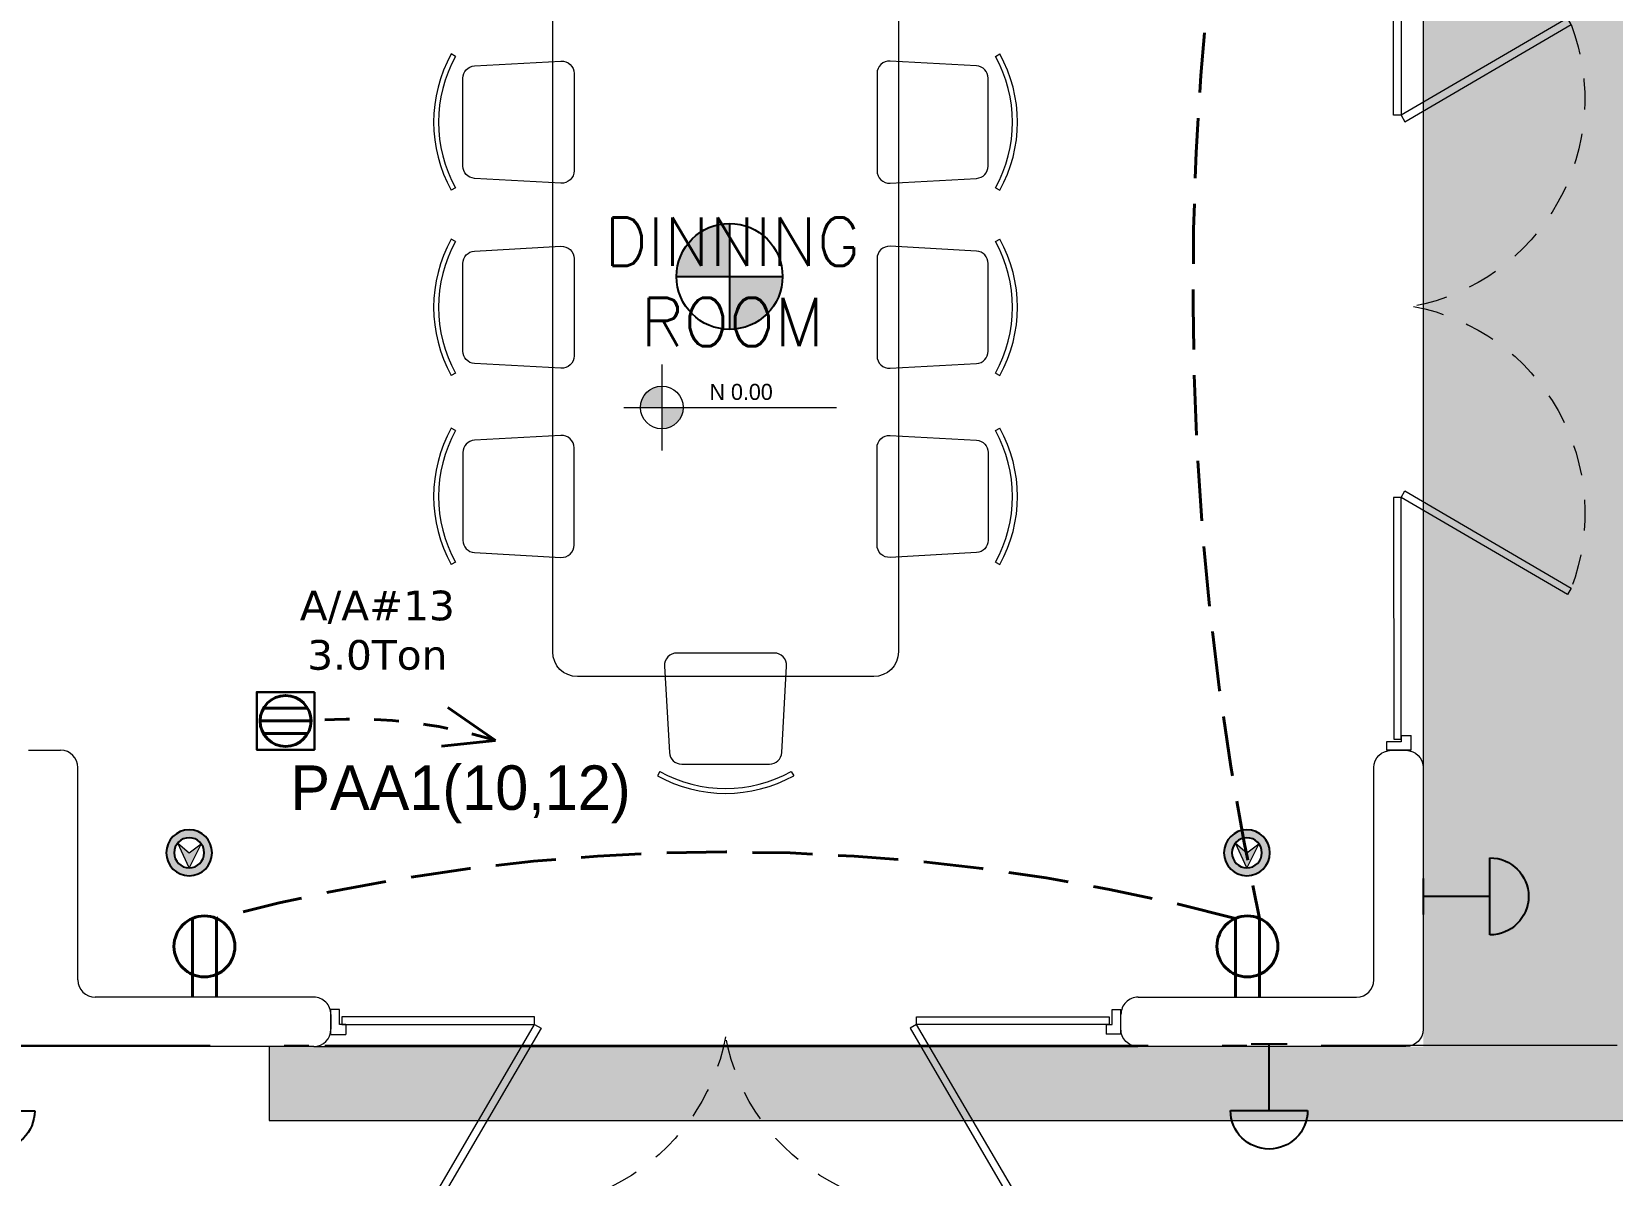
# Model space of a CAD drawing. Header units: metres. Extents: x 14 to 2416, y -346 to 476.
# Drawn here: x 51.36 to 57.77, y -157 to -152.37 of the extents above; entities that cross this region are included whole.
import ezdxf

# ---------------------------------------------------------------- set-up
doc = ezdxf.new("R2010")
doc.units = ezdxf.units.M
for name, pattern in [('0', [0]), ('ACAD_ISO10W100', [18, 12, -3, 0, -3]), ('CONTINUA', [0]), ('Dash Style-2', [0.6944250000000001, 0.48607, -0.2083550000000001]), ('HIDDEN2', [0.1875, 0.125, -0.0625])]:
    doc.linetypes.add(name, pattern=pattern)
doc.layers.get('0').update_dxf_attribs({"linetype": '0', "lineweight": 20})
for name, color, linetype, lineweight in [('A-ANNO-TEXT', 20, 'Continuous', 13), ('A-DOOR', 35, 'Continuous', 5), ('A-WALL', 250, 'Continuous', 20), ('baños', 251, 'Continuous', 0), ('E Base Registro', 8, 'Continuous', 30), ('E Salida AAcond', 144, 'Continuous', 40), ('E Salida TCorrientes', 24, 'CONTINUA', 40), ('E Tuberia AAcond', 144, 'Dash Style-2', 40), ('E Tuberia Emp Piso', 24, 'Dash Style-2', 40), ('MAVA', 1, 'Continuous', 15), ('MOBILIARIOS', 252, 'Continuous', 0), ('piso', 253, 'Continuous', 0), ('textos', 7, 'Continuous', 0)]:
    doc.layers.add(name, color=color, linetype=linetype, lineweight=lineweight)
doc.layers.add('hatch piso', color=253, linetype='Continuous', lineweight=0, transparency=0.7)
doc.layers.add('MAVA Luminarias', color=1, linetype='Continuous')
doc.layers.add('SOLAR', color=7, linetype='ACAD_ISO10W100', lineweight=9, true_color=0xff1414)
doc.styles.add('CENTURY GOTHIC', font='GOTHIC.TTF')
doc.styles.add('ESC100-2mm', font='arial.ttf', dxfattribs={"height": 0.15})
doc.styles.get("Standard").update_dxf_attribs({"font": 'arial.ttf', "height": 0.1875})

# ---------------------------------------------------------------- blocks, each defined once
blk = doc.blocks.new('A$C9daa110d')
at = {"layer": 'A-DOOR'}
for p, q in [((1.633476927054289e-05, 0.1005227127141595), (0.06001633402468087, 0.100512911852725)), ((1.633476927054289e-05, 0.1005227127141595), (3.26695385979292e-05, 0.0005227126059708098)), ((0.06000980011680213, 0.06051291099994671), (0.0600163340244535, 0.1005129105035465)), ((3.14000973762586, 0.06000980011684476), (3.140016271533511, 0.1000097996204445)), ((3.200016270789149, 0.1000000001081887), (3.140016271533739, 0.1000098009696231)), ((3.200016270789149, 0.1000000001081887), (3.199999936019822, 0)), ((0.03499999968198608, 0.0005169954367829632), (0, 0.0005227126059708098)), ((0.03500980054343472, 0.06051699469219329), (0.03499999968198608, 0.0005169954367829632)), ((0.06000980011680213, 0.06051291099994671), (0.03500980054343472, 0.06051699469219329)), ((3.14000973762586, 0.06000980011684476), (3.165009737199227, 0.06000571642459818)), ((3.165009737199227, 0.06000571642459818), (3.164999936337779, 5.717169187846594e-06)), ((3.164999936337779, 5.717169187846594e-06), (3.199999936019822, 0))]:
    blk.add_line(p, q, dxfattribs=at)
for points in [[(0.4314092330020003, 0.7340958945085703), (0.8247074544361226, 0.06038799940252204), (0.8508633782872153, 0.07565734447823758), (0.457565156853093, 0.7493652395843071)], [(2.765838793269268, 0.7337145708262867), (2.372320495568999, 0.060135200383165), (2.346169561538147, 0.07541308966342086), (2.739687859238416, 0.748992460106571)], [(0.04460117791131779, 0.06051542796283371), (0.8247074544361226, 0.06038799940252204), (0.8247025071707412, 0.03010128239537835), (0.04459623064587959, 0.03022871095569002)], [(3.152426772093804, 0.06000777182291728), (2.372320495568999, 0.060135200383165), (2.372315548303675, 0.02984848337602131), (3.15242182482848, 0.02972105481577358)]]:
    blk.add_lwpolyline(points, close=True, dxfattribs=at)
at = {"layer": 'A-DOOR', "linetype": 'HIDDEN2'}
for centre, start, end in [((0.7599614829443908, -0.04884637082306398), 10.76134296711832, 110.7488073156987), ((2.43703077724183, -0.04912031622266966), 69.23247441770859, 169.2199387662857)]:
    blk.add_arc(centre, 0.8535720901146175, start, end, dxfattribs=at)
blk = doc.blocks.new('A$C2f9b60d5')
at = {"layer": 'A-DOOR'}
for p, q in [((1.633476927054289e-05, 0.1005227153823967), (1.4210854715202e-14, 0.000522715274215102)), ((1.633476927054289e-05, 0.1005227153823967), (0.06001633402468087, 0.1005129145209622)), ((0.06000980011680213, 0.0605129136681839), (0.0600163340244535, 0.1005129131717837)), ((3.540009737625837, 0.06000980278508194), (3.540016271533489, 0.1000098022886817)), ((3.600016270789126, 0.1000000027764258), (3.540016271533716, 0.1000098036378603)), ((3.600016270789126, 0.1000000027764258), (3.600016270789126, 0)), ((0.03499999968198608, 0.00051699810502015), (0, 0.0005227152742079966)), ((0.03500980054343472, 0.06051699736043048), (0.03499999968198608, 0.00051699810502015)), ((0.06000980011680213, 0.0605129136681839), (0.03500980054343472, 0.06051699736043048)), ((3.540009737625837, 0.06000980278508194), (3.565009737199205, 0.06000571909283536)), ((3.565009737199205, 0.06000571909283536), (3.564999936337756, 5.719837425033347e-06)), ((3.564999936337756, 5.719837425033347e-06), (3.599999936019799, 2.668237186753686e-09))]:
    blk.add_line(p, q, dxfattribs=at)
for points in [[(0.6314092330019889, 0.7340958971768075), (1.024707454436111, 0.06038800207075923), (1.050863378287204, 0.07565734714647476), (0.6575651568530816, 0.7493652422525443)], [(2.965838793269256, 0.7337145734945238), (2.572320495568988, 0.06013520305140219), (2.546169561538136, 0.07541309233165805), (2.939687859238404, 0.7489924627748081)], [(0.04460117791131779, 0.0605154306310709), (1.024707454436111, 0.06038800207075923), (1.02470250717073, 0.03010128506361553), (0.04459623064587959, 0.03022871362392721)], [(3.552426772093781, 0.06000777449115446), (2.572320495568988, 0.06013520305140219), (2.572315548303663, 0.02984848604425849), (3.552421824828457, 0.02972105748401077)]]:
    blk.add_lwpolyline(points, close=True, dxfattribs=at)
at = {"layer": 'A-DOOR', "linetype": 'HIDDEN2'}
for centre, start, end in [((0.9599614829443794, -0.04884636815482679), 10.76134296711832, 110.7488073156987), ((2.637030777241819, -0.04912031355443247), 69.23247441770859, 169.2199387662857)]:
    blk.add_arc(centre, 0.8535720901146175, start, end, dxfattribs=at)
blk = doc.blocks.new('PL BASE 1N NASAS 09')
at = {"layer": 'textos', "transparency": 33554534}
h = blk.add_hatch(color=256, dxfattribs=at)
h.dxf.hatch_style = 1
h.paths.add_polyline_path([(-96.46557318007744, -52.57425291447086, 0.4142135623730951), (-96.55211836813878, -52.66079810268363), (-96.46557318007744, -52.66079810268363)])
h.paths.add_polyline_path([(-96.37902799186467, -52.66079810268363), (-96.46557318007744, -52.66079810268363), (-96.46557318007744, -52.7473432908964, 0.4142135623730951)])
at = {"layer": 'A-WALL'}
for p, q in [((-99.0310712337411, -54.04967998712061), (-98.90107123374148, -54.04967998712061)), ((-98.83107123374108, -54.97971880325269), (-98.83107123374148, -54.11967998712058)), ((-97.8760550331556, -55.04971880325269), (-98.76107123374109, -55.04971880325265)), ((-97.80605503315564, -55.11971880326025), (-97.80605503316212, -55.17971880326013)), ((-97.87605503316207, -55.24971880325258), (-104.331071233747, -55.24971880321671))]:
    blk.add_line(p, q, dxfattribs=at)
for points in [[(-94.53609892614048, -55.04971880325276), (-93.6514834477874, -55.04971880325276, 0.4142135623730677), (-93.5814834477874, -54.97971880325276), (-93.5814834477874, -54.1197886746898, -0.4142135623730677), (-93.51148344778741, -54.0497886746898), (-93.45148344778718, -54.0497886746898, -0.4142135623730677), (-93.38148344778719, -54.1197886746898), (-93.38148344778719, -55.17971880325269, -0.414213562373095), (-93.45148344778718, -55.24971880325269), (-94.53715030560083, -55.24971880325269)], [(-94.53715030560083, -55.24971880325269, -0.4161295304183649), (-94.60605421592464, -55.17971880315977), (-94.60605421592464, -55.11971880315983)]]:
    blk.add_lwpolyline(points, format="xyb", dxfattribs=at)
for centre, radius, start, end in [((-98.90107123374148, -54.11967998712061), 0.07, 2.641132607487304e-11, 90), ((-98.76107123374109, -54.97971880325265), 0.07, 180.0000000000262, 269.9999999999969), ((-97.87605503315564, -55.1197188032527), 0.07, 359.9999999938182, 89.99999999999675), ((-94.53612993968473, -55.11964392993364), 0.0699251335585271, 89.97458788906371, 180.0613502725678), ((-97.87605503316212, -55.17971880325258), 0.07, 270.0000000000007, 359.9999999938159)]:
    blk.add_arc(centre, radius, start, end, dxfattribs=at)
at = {"layer": 'piso', "transparency": 33554687}
blk.add_line((-93.38107123374107, -54.11978222417292), (-93.3810712337413, -50.37978222417165), dxfattribs=at)
at = {"layer": 'piso'}
for p, q in [((-98.05600038232724, -55.2497188032528), (-98.05600038232724, -55.54971880325279)), ((-97.8760550331625, -55.24971880325258), (-94.53715030560083, -55.24971880325269)), ((-98.05600038232724, -55.54971880325279), (-88.18107123374125, -55.54971880325279))]:
    blk.add_line(p, q, dxfattribs=at)
at = {"layer": 'textos'}
for p, q in [((-96.46557318007744, -52.48682012883589), (-96.46557318007744, -52.83477607653114)), ((-96.61938859591628, -52.66079810268363), (-95.75851461601614, -52.66079810268363))]:
    blk.add_line(p, q, dxfattribs=at)
blk.add_circle((-96.46557318007744, -52.66079810268363), 0.08654518812586502, dxfattribs=at)
at = {"color": 1, "xscale": -1}
for name, p, rotation in [('A$C2f9b60d5', (-93.53158896418849, -54.0497886746898), 270), ('A$C9daa110d', (-97.8060621282413, -55.09971880310571), 180)]:
    blk.add_blockref(name, p, dxfattribs=dict(at, rotation=rotation))
at = {"layer": 'textos', "insert": (-97.88306422797069, -52.41199728802179), "char_height": 0.195, "width": 3.404876511770499, "attachment_point": 7}
blk.add_mtext('\\pxqc;{\\Fromans|c0;DINNING \\PROOM}', dxfattribs=at)
at = {"layer": 'textos', "insert": (-96.27260545934023, -52.56541085007686), "char_height": 0.065, "attachment_point": 1, "style": 'ESC100-2mm'}
blk.add_mtext_dynamic_manual_height_columns('{\\Ftxt|c0;N 0.00}', width=2.216942068900153, gutter_width=0.5, heights=[0], dxfattribs=at)
blk = doc.blocks.new('PL MUEBLES 1N NASAS 09')
at = {"layer": 'hatch piso'}
h = blk.add_hatch(dxfattribs=at)
h.set_pattern_fill('AR-BRSTD', color=256, scale=0.002, angle=-90.00000000000001)
h.set_pattern_definition([(270, (32.50438192473212, 232.0100725299642), (0.1354836, -2.178742458197296e-17), []), (0, (32.50438192473212, 232.0100725299642), (0.1354836, 0.2032), [0.1354836, -0.1354836])])
h.paths.add_polyline_path([(77.64229406997623, 53.25491652137001), (75.08047333544067, 53.25491652137001), (75.08047333544044, 47.44807486002907), (74.08047333542248, 47.44807486007264), (74.08047333544073, 53.25357486007555), (64.20552944245787, 53.25357486007555), (64.20552944245782, 52.9535748600422), (68.88047333544063, 52.95357486001596), (68.880473335447, 32.95357486002914), (64.20554418686284, 32.95357486002335), (64.20554418684607, 32.65357486003462), (74.0804733354226, 32.65357486001759), (74.08047333542282, 38.4589972278072), (75.08047333544067, 38.45899722776363), (75.08047333544044, 32.65491652136998), (77.64229406997623, 32.65491652136998)])
h.paths.add_polyline_path([(72.26297461204848, 46.10878603823181), (72.26297461204848, 45.65878603823199), (72.68813298355411, 45.65878603823199), (72.68813298355411, 44.65878603823199), (70.08813298355398, 44.65878603823199), (70.08813298355398, 45.65878603823199), (70.50487204015616, 45.65878603823199), (70.50487204015616, 46.10878603823181)], flags=16)
h.paths.add_polyline_path([(70.19505878956664, 48.59953696519079), (70.19505878956664, 49.59953696519079), (71.89505878956669, 49.59953696519079), (71.89505878956669, 48.59953696519079)], flags=16)
edge = h.paths.add_edge_path(flags=16)
edge.add_arc((73.38047333544063, 47.14807486002934), 0.1000000000000227, 90, 180, ccw=False)
edge.add_line((73.38047333544063, 47.24807486002936), (73.78047333544049, 47.24807486002936))
edge.add_arc((73.78047333544055, 47.14807486002928), 0.1000000000000796, 3.26281224261038e-11, 90.00000000003263, ccw=False)
edge.add_line((73.88047333544063, 47.14807486002934), (73.8804733354406, 46.89807486002937))
edge.add_arc((73.78047333544062, 46.89807486002935), 0.0999999999999801, -90.00000000000819, 8.185452315956354e-12, ccw=False)
edge.add_line((73.7804733354406, 46.79807486002937), (73.38047333544051, 46.79807486002937))
edge.add_arc((73.38047333544048, 46.89807486002937), 0.09999999999999432, 180, 270.00000000001626, ccw=False)
edge.add_line((73.28047333544049, 46.89807486002937), (73.2804733354406, 47.14807486002934))
edge = h.paths.add_edge_path(flags=16)
edge.add_arc((71.0742145383112, 50.00336760197825), 0.25, 0, 360)
edge = h.paths.add_edge_path(flags=16)
edge.add_ellipse((71.53813297908363, 43.9233636517568), major_axis=(0.7999549386161108, 0.008490947165668672), ratio=0.4192585178968346, start_angle=0, end_angle=360)
h.paths.add_polyline_path([(72.68813298355411, 44.30739295435234), (73.48813298360068, 44.30739295435234), (73.48813298360068, 43.50739295430577), (72.68813298355411, 43.50739295430577)], flags=16)
h.paths.add_polyline_path([(70.08813298355398, 44.30739295435234), (70.08813298355398, 43.50739295430577), (69.28813298350741, 43.50739295430577), (69.28813298350741, 44.30739295435234)], flags=16)
h.paths.add_polyline_path([(70.19505878956664, 50.40719823876572), (70.19505878956664, 51.40719823876572), (71.89505878956669, 51.40719823876572), (71.89505878956669, 50.40719823876572)], flags=16)
edge = h.paths.add_edge_path(flags=16)
edge.add_ellipse((71.53813297908363, 41.98370843603601), major_axis=(0.7999549386161108, -0.008490947165668672), ratio=0.4192585178968346, start_angle=0, end_angle=360, ccw=False)
h.paths.add_polyline_path([(72.68813298355411, 42.39967913348704), (73.48813298360068, 42.39967913348704), (73.48813298360068, 41.59967913344047), (72.68813298355411, 41.59967913344047)], flags=16)
h.paths.add_polyline_path([(70.08813298355398, 42.39967913348704), (70.08813298355398, 41.59967913344047), (69.28813298350741, 41.59967913344047), (69.28813298350741, 42.39967913348704)], flags=16)
edge = h.paths.add_edge_path(flags=16)
edge.add_line((73.28047333544072, 52.59594413940195), (73.28047333544063, 52.84594413940189))
edge.add_arc((73.38047333544061, 52.84594413940191), 0.0999999999999801, 89.99999999999193, 180.0000000000081, ccw=False)
edge.add_line((73.38047333544063, 52.94594413940189), (73.78047333544072, 52.94594413940189))
edge.add_arc((73.78047333544069, 52.84594413940195), 0.09999999999993747, -3.26281224261038e-11, 89.99999999998369, ccw=False)
edge.add_line((73.88047333544063, 52.84594413940189), (73.88047333544071, 52.59594413940195))
edge.add_arc((73.78047333544073, 52.59594413940194), 0.0999999999999801, -90.00000000000819, 8.185452315956354e-12, ccw=False)
edge.add_line((73.78047333544072, 52.49594413940196), (73.38047333544063, 52.49594413940196))
edge.add_arc((73.38047333544066, 52.59594413940189), 0.09999999999993747, 179.9999999999674, 269.99999999998374, ccw=False)
h.paths.add_polyline_path([(72.68813298355411, 41.24828604956082), (72.68813298355411, 40.24828604956082), (72.26297461204848, 40.24828604956082), (72.26297461204848, 39.798286049561), (70.50487204015616, 39.798286049561), (70.50487204015616, 40.24828604956082), (70.08813298355398, 40.24828604956082), (70.08813298355398, 41.24828604956082)], flags=16)
edge = h.paths.add_edge_path(flags=16)
edge.add_line((73.38047333544051, 39.0989972277639), (73.7804733354406, 39.0989972277639))
edge.add_arc((73.78047333544063, 38.99899722776391), 0.09999999999999432, 0, 90.00000000001631, ccw=False)
edge.add_line((73.88047333544063, 38.99899722776391), (73.88047333544051, 38.74899722776394))
edge.add_arc((73.78047333544049, 38.74899722776394), 0.1000000000000227, -90, 0, ccw=False)
edge.add_line((73.78047333544049, 38.64899722776391), (73.38047333544063, 38.64899722776391))
edge.add_arc((73.38047333544057, 38.74899722776399), 0.1000000000000796, 180.0000000000326, 270.00000000003257, ccw=False)
edge.add_line((73.28047333544049, 38.74899722776394), (73.2804733354406, 38.99899722776391))
edge.add_arc((73.38047333544057, 38.99899722776394), 0.0999999999999659, 90.00000000003263, 180.0000000000163, ccw=False)
edge = h.paths.add_edge_path(flags=0)
edge.add_line((70.48365891830525, 36.79522317820329), (70.4398800839295, 36.82292017399391))
edge.add_line((70.4398800839295, 36.82292017399391), (70.4131478727083, 36.78066631164694))
edge.add_line((70.4131478727083, 36.78066631164694), (70.32864014801484, 36.83413073408965))
edge.add_arc((70.19497909190825, 36.62286142235588), 0.2499999999999819, 57.68021319181359, 237.6802131918136)
edge.add_line((70.06131803580166, 36.41159211062211), (70.14582576049537, 36.3581276881792))
edge.add_line((70.14582576049537, 36.3581276881792), (70.11909354927406, 36.3158738258324))
edge.add_line((70.11909354927406, 36.3158738258324), (70.1731394557655, 36.28168129270685))
edge.add_arc((71.25621804709692, 35.97743506840928), 1.124999999999911, 133.3709649465783, 164.3094841489595, ccw=False)
edge = h.paths.add_edge_path(flags=16)
edge.add_arc((70.00419201307986, 35.98652027748952), 0.2909391300207996, 89.2588743430332, 335.97933893623923, ccw=False)
edge.add_line((70.00795522989785, 36.27743506841023), (70.1079552298981, 36.2774350684102))
edge.add_line((70.1079552298981, 36.2774350684102), (70.1079552298981, 36.22743506841022))
edge.add_line((70.1079552298981, 36.22743506841022), (70.00795522989739, 36.22743506841022))
edge.add_arc((70.00795522989732, 35.97743506841022), 0.25, 89.99999999998371, 269.9999999999902)
edge.add_line((70.00795522989728, 35.72743506841022), (70.10795522989741, 35.72743506841022))
edge.add_line((70.10795522989741, 35.72743506841022), (70.10795522989719, 35.67743506841012))
edge.add_line((70.10795522989719, 35.67743506841012), (70.17985118550013, 35.67743506841003))
edge.add_line((70.17985118550013, 35.67743506841003), (70.11909354927406, 35.63899631098781))
edge.add_line((70.11909354927406, 35.63899631098781), (70.14582576049537, 35.59674244864101))
edge.add_line((70.14582576049537, 35.59674244864101), (70.06131803580149, 35.54327802619801))
edge.add_arc((70.19497909190824, 35.33200871446432), 0.2499999999999934, 122.3197868082271, 302.3197868081512)
edge.add_line((70.3286401480147, 35.12073940273046), (70.4131478727083, 35.17420382517327))
edge.add_line((70.4131478727083, 35.17420382517327), (70.4398800839295, 35.1319499628263))
edge.add_line((70.4398800839295, 35.1319499628263), (70.35537235923601, 35.07848554038364))
edge.add_arc((70.18980004316087, 35.32865709781886), 0.3000000000000866, 211.2742799023337, 303.49798923904575, ccw=False)
edge.add_arc((70.28470962891768, 34.84717721287504), 0.4790926908531943, -37.75931426553501, 137.1634994422355, ccw=False)
edge.add_arc((70.6181354084435, 34.76621458644701), 0.2171929796369701, 282.0494044415422, 481.7281917725827)
edge.add_line((70.5039157446194, 34.95094860821749), (70.54397861828869, 35.04257265611608))
edge.add_line((70.54397861828869, 35.04257265611608), (70.58979064223826, 35.02254121928166))
edge.add_line((70.58979064223826, 35.02254121928166), (70.54972776856889, 34.93091717138276))
edge.add_arc((70.78995102193791, 34.85629014508434), 0.2515480163176458, -29.977208623414526, 162.7422291662654, ccw=False)
edge.add_line((71.00784800806281, 34.73060280303662), (71.04791088173232, 34.82222685093558))
edge.add_line((71.04791088173232, 34.82222685093558), (71.09372290568177, 34.80219541410091))
edge.add_line((71.09372290568177, 34.80219541410091), (71.12252649154783, 34.86806939889908))
edge.add_line((71.12252649154783, 34.86806939889908), (71.1334043820147, 34.79700112235417))
edge.add_line((71.1334043820147, 34.79700112235417), (71.18282877310111, 34.80456614487588))
edge.add_line((71.18282877310111, 34.80456614487588), (71.19795881814392, 34.70571736270335))
edge.add_arc((71.44301081336786, 34.75706609966703), 0.2503740664505842, 5.569938851973177, 191.8346553073248, ccw=False)
edge.add_line((71.69220272900674, 34.78136758791845), (71.67707268396379, 34.88021637009109))
edge.add_line((71.67707268396379, 34.88021637009109), (71.72649707505019, 34.8877813926126))
edge.add_line((71.72649707505019, 34.8877813926126), (71.71561918458355, 34.95884966915656))
edge.add_line((71.71561918458355, 34.95884966915656), (71.76280808590553, 34.90460728698221))
edge.add_line((71.76280808590553, 34.90460728698221), (71.80053091865756, 34.93742478062785))
edge.add_line((71.80053091865756, 34.93742478062785), (71.86616590594875, 34.86197911512375))
edge.add_arc((72.07366298416885, 35.00436117733337), 0.2516499336557487, 47.586710559375774, 214.4574572161482, ccw=False)
edge.add_line((72.24339423346777, 35.19015405157879), (72.17775924617666, 35.26559971708247))
edge.add_line((72.17775924617666, 35.26559971708247), (72.21548207892869, 35.29841721072793))
edge.add_line((72.21548207892869, 35.29841721072793), (72.16120610725665, 35.36080599105202))
edge.add_line((72.16120610725665, 35.36080599105202), (72.23912736835058, 35.33311992811727))
edge.add_line((72.23912736835058, 35.33311992811727), (72.25586750521842, 35.38023434011251))
edge.add_line((72.25586750521842, 35.38023434011251), (72.35009632920836, 35.34675406637668))
edge.add_arc((72.42344946373964, 35.58600269563753), 0.2502410616760513, 67.92434522055379, 252.9545688689378, ccw=False)
edge.add_line((72.5174976978879, 35.81789818632751), (72.42326887389748, 35.85137846006347))
edge.add_line((72.42326887389748, 35.85137846006347), (72.44000901076555, 35.89849287205865))
edge.add_line((72.44000901076555, 35.89849287205865), (72.37226229730521, 35.92256383479929))
edge.add_line((72.37226229730521, 35.92256383479929), (72.44238290461084, 35.93844240095072))
edge.add_line((72.44238290461084, 35.93844240095072), (72.43134016512812, 35.98720773602298))
edge.add_line((72.43134016512812, 35.98720773602298), (72.52887083527327, 36.00929321498855))
edge.add_arc((72.44454272698913, 36.24652703388856), 0.2517759215585634, 95.9500134262143, 289.56847427955125, ccw=False)
edge.add_line((72.41844344044642, 36.49694656571191), (72.32091277030162, 36.47486108674644))
edge.add_line((72.32091277030162, 36.47486108674644), (72.30987003081913, 36.52362642181888))
edge.add_line((72.30987003081913, 36.52362642181888), (72.23974942351259, 36.50774785566722))
edge.add_line((72.23974942351259, 36.50774785566722), (72.2905173696027, 36.55865604834503))
edge.add_line((72.2905173696027, 36.55865604834503), (72.25511329697332, 36.59396258656756))
edge.add_line((72.25511329697332, 36.59396258656756), (72.3257263734188, 36.66477073182679))
edge.add_arc((72.14870601027216, 36.84130342293936), 0.2500000000000276, 315.0790306611175, 495.0790306611176)
edge.add_line((71.97168564712553, 37.01783611405193), (71.90107257068047, 36.94702796879307))
edge.add_line((71.90107257068047, 36.94702796879307), (71.8656684980511, 36.98233450701579))
edge.add_line((71.8656684980511, 36.98233450701579), (71.93628157449609, 37.05314265227432))
edge.add_arc((72.11193890494438, 36.94155232418589), 0.2081054998386675, -66.66126001738809, 147.5733142981679, ccw=False)
edge.add_arc((72.4600398191716, 37.86661616611086), 1.147321265390582, 197.4890942626398, 256.61195041888857, ccw=False)
edge.add_arc((71.34453005339905, 37.22257002107318), 0.3000000000000184, -4.056946773256527, 85.94305322670817, ccw=False)
edge.add_line((71.64377832119357, 37.20134564306127), (71.63670352852301, 37.10159622046302))
edge.add_line((71.63670352852301, 37.10159622046302), (71.58682881722387, 37.10513361679813))
edge.add_line((71.58682881722387, 37.10513361679813), (71.59390360989457, 37.20488303939655))
edge.add_arc((71.3445300533992, 37.22257002107347), 0.2499999999999791, 355.9430532266679, 535.9430532266679)
edge.add_line((71.09515649690383, 37.24025700275038), (71.08808170423293, 37.14050758015145))
edge.add_line((71.08808170423293, 37.14050758015145), (71.0382069929338, 37.14404497648678))
edge.add_line((71.0382069929338, 37.14404497648678), (71.03312050313633, 37.07232917590233))
edge.add_line((71.03312050313633, 37.07232917590233), (70.99907654134853, 37.1356540296149))
edge.add_line((70.99907654134853, 37.1356540296149), (70.9550373091119, 37.11197817643023))
edge.add_line((70.9550373091119, 37.11197817643023), (70.90768560274256, 37.20005664090368))
edge.add_arc((70.41794177396018, 37.58306046093398), 0.6217241703426248, 274.5528404303045, 321.9728396393702, ccw=False)
edge.add_line((70.46729328037719, 36.9632981090582), (70.5146449867463, 36.875219644585))
edge.add_line((70.5146449867463, 36.875219644585), (70.47060575450968, 36.85154379140064))
edge.add_line((70.47060575450968, 36.85154379140064), (70.42325404814054, 36.93962225587381))
edge.add_arc((70.68451263027005, 37.08708056613028), 0.3000000000000281, 117.21733312906969, 209.4410424654766, ccw=False)
edge.add_arc((71.72346180163836, 36.36551926102893), 1.536286398669192, 139.9591478279679, 198.8921358504717)
edge = h.paths.add_edge_path(flags=0)
edge.add_arc((71.25621804708152, 35.9774350684101), 0.6999999999999886, 0, 360)
edge = h.paths.add_edge_path(flags=16)
edge.add_line((73.38047333544063, 33.41112794839165), (73.78047333544049, 33.41112794839165))
edge.add_arc((73.78047333544055, 33.31112794839157), 0.1000000000000796, 3.26281224261038e-11, 90.00000000003263, ccw=False)
edge.add_line((73.88047333544063, 33.31112794839163), (73.88047333544051, 33.06112794839163))
edge.add_arc((73.78047333544049, 33.06112794839163), 0.1000000000000227, -90, 0, ccw=False)
edge.add_line((73.78047333544049, 32.96112794839161), (73.38047333544063, 32.96112794839161))
edge.add_arc((73.38047333544057, 33.06112794839169), 0.1000000000000796, 180.0000000000326, 270.00000000003257, ccw=False)
edge.add_line((73.28047333544049, 33.06112794839163), (73.2804733354406, 33.31112794839163))
edge.add_arc((73.38047333544063, 33.31112794839163), 0.1000000000000227, 90, 180, ccw=False)
at = {"layer": 'MOBILIARIOS'}
for p, q in [((64.96046821510944, 36.96454218453057), (64.94298506958702, 36.97425504315409)), ((67.14720345517534, 36.96454218453057), (67.16468660069776, 36.97425504315409)), ((64.96046821510944, 36.43168283860025), (64.94298506958702, 36.42196997997674)), ((67.14720345517534, 36.43168283860025), (67.16468660069776, 36.42196997997674)), ((64.96046821510944, 36.21454218453057), (64.94298506958702, 36.22425504315409)), ((67.14720345517534, 36.21454218453057), (67.16468660069776, 36.22425504315409)), ((64.96046821510944, 35.68168283860025), (64.94298506958702, 35.67196997997674)), ((67.14720345517534, 35.68168283860025), (67.16468660069776, 35.67196997997674)), ((64.96046821510944, 35.4484266893481), (64.94298506958702, 35.45813954797161)), ((67.14720345517534, 35.4484266893481), (67.16468660069776, 35.45813954797161)), ((64.96046821510944, 34.91556734341778), (64.94298506958702, 34.90585448479426)), ((67.14720345517534, 34.91556734341778), (67.16468660069776, 34.90585448479426)), ((65.78740616217723, 34.06817947165139), (65.77769330355372, 34.05069632612897)), ((66.32026550810755, 34.06817947165139), (66.32997836673107, 34.05069632612897))]:
    blk.add_line(p, q, dxfattribs=at)
for points in [[(66.75383583514233, 37.35226801982351), (66.75383583514233, 34.55226801982333, -0.414213562373095), (66.65383583514242, 34.45226801982342), (65.45383583514237, 34.45226801982342, -0.414213562373095), (65.35383583514235, 34.55226801982333), (65.35383583514235, 37.35226801982351, -0.414213562373095), (65.45383583514237, 37.45226801982342), (66.65383583514242, 37.45226801982342, -0.414213562373095)], [(64.99004162644653, 36.52041183483591), (64.99004162644653, 36.87581318829491, -0.3980502806704841), (65.03726812546537, 36.92573620595529), (65.3872681254654, 36.94518065039968, -0.4305637126590388), (65.44004162644646, 36.8952576327393), (65.44004162644646, 36.50096739039152, -0.4305637126590388), (65.3872681254654, 36.45104437273115), (65.03726812546537, 36.47048881717554, -0.3980502806704841)], [(67.11763004383826, 36.52041183483591), (67.11763004383826, 36.87581318829491, 0.3980502806704841), (67.07040354481941, 36.92573620595529), (66.72040354481939, 36.94518065039968, 0.4305637126590388), (66.66763004383822, 36.8952576327393), (66.66763004383822, 36.50096739039152, 0.4305637126590388), (66.72040354481939, 36.45104437273115), (67.07040354481941, 36.47048881717554, 0.3980502806704841)], [(64.99004162644653, 35.77041183483591), (64.99004162644653, 36.12581318829491, -0.3980502806704841), (65.03726812546537, 36.17573620595529), (65.3872681254654, 36.19518065039968, -0.4305637126590388), (65.44004162644646, 36.1452576327393), (65.44004162644646, 35.75096739039152, -0.4305637126590388), (65.3872681254654, 35.70104437273115), (65.03726812546537, 35.72048881717554, -0.3980502806704841)], [(67.11763004383826, 35.77041183483591), (67.11763004383826, 36.12581318829491, 0.3980502806704841), (67.07040354481941, 36.17573620595529), (66.72040354481939, 36.19518065039968, 0.4305637126590388), (66.66763004383822, 36.1452576327393), (66.66763004383822, 35.75096739039152, 0.4305637126590388), (66.72040354481939, 35.70104437273115), (67.07040354481941, 35.72048881717554, 0.3980502806704841)], [(64.99004162644653, 35.35969769311244), (64.99004162644653, 35.00429633965344, 0.3980502806704841), (65.03726812546537, 34.95437332199306), (65.3872681254654, 34.93492887754867, 0.4305637126590388), (65.44004162644646, 34.98485189520905), (65.44004162644646, 35.37914213755683, 0.4305637126590388), (65.3872681254654, 35.4290651552172), (65.03726812546537, 35.40962071077281, 0.3980502806704841)], [(67.11763004383826, 35.35969769311244), (67.11763004383826, 35.00429633965344, -0.3980502806704841), (67.07040354481941, 34.95437332199306), (66.72040354481939, 34.93492887754867, -0.4305637126590388), (66.66763004383822, 34.98485189520905), (66.66763004383822, 35.37914213755683, -0.4305637126590388), (66.72040354481939, 35.4290651552172), (67.07040354481941, 35.40962071077281, -0.3980502806704841)], [(65.8761351584129, 34.09775288298836), (66.2315365118719, 34.09775288298836, 0.3980502806704841), (66.28145952953227, 34.14497938200732), (66.30090397397666, 34.49497938200723, 0.4305637126590388), (66.25098095631628, 34.54775288298841), (65.8566907139685, 34.54775288298841, 0.4305637126590388), (65.80676769630813, 34.49497938200723), (65.82621214075252, 34.14497938200732, 0.3980502806704841)]]:
    blk.add_lwpolyline(points, format="xyb", close=True, dxfattribs=at)
for centre, radius, start, end in [((65.44004162644646, 36.69811251156541), 0.5686122742864268, 150.9453959009024, 209.0546040990975), ((65.44004162644646, 36.69811251156541), 0.5486122742864268, 150.9453959009024, 209.0546040990975), ((66.66763004383822, 36.69811251156541), 0.5486122742864268, 330.9453959009006, 29.05460409909937), ((66.66763004383822, 36.69811251156541), 0.5686122742864268, 330.9453959009006, 29.05460409909937), ((65.44004162644646, 35.94811251156541), 0.5686122742864268, 150.9453959009024, 209.0546040990975), ((65.44004162644646, 35.94811251156541), 0.5486122742864268, 150.9453959009024, 209.0546040990975), ((66.66763004383822, 35.94811251156541), 0.5486122742864268, 330.9453959009006, 29.05460409909937), ((66.66763004383822, 35.94811251156541), 0.5686122742864268, 330.9453959009006, 29.05460409909937), ((65.44004162644646, 35.18199701638294), 0.5686122742864268, 150.9453959009156, 209.0546040990844), ((65.44004162644646, 35.18199701638294), 0.5486122742864268, 150.9453959009156, 209.0546040990844), ((66.66763004383822, 35.18199701638294), 0.5486122742864268, 330.9453959009156, 29.05460409908443), ((66.66763004383822, 35.18199701638294), 0.5686122742864268, 330.9453959009156, 29.05460409908443), ((66.0538358351424, 34.54775288298841), 0.5486122742864268, 240.9453959009042, 299.0546040990957), ((66.0538358351424, 34.54775288298841), 0.5686122742864268, 240.9453959009042, 299.0546040990957)]:
    blk.add_arc(centre, radius, start, end, dxfattribs=at)
at = {"layer": 'baños'}
blk.add_blockref('PL BASE 1N NASAS 09', (162.2615445691817, 88.20329366328178), dxfattribs=at)
blk = doc.blocks.new('A$Cbef68299')
blk.add_blockref('PL MUEBLES 1N NASAS 09', (-30.76585977222419, -32.05349722771265))
blk = doc.blocks.new('A$Cc5be7df0')
at = {"layer": 'piso', "transparency": 33554687}
blk.add_line((37.81386883991115, 18.24249407668873), (41.01386883991131, 18.24249407668901), dxfattribs=at)
at = {"layer": 'SOLAR', "ltscale": 0.1}
blk.add_lwpolyline([(50.64925790751084, 18.24102256640236), (12.77047259873348, 18.24109832523072), (13.21386883991124, 38.23157170895433), (50.98523778793373, 38.23766521902093)], close=True, dxfattribs=at)
at = {"layer": 'A-ANNO-TEXT'}
blk.add_blockref('A$Cbef68299', (4.149255276694817, 17.33699407663801), dxfattribs=at)
blk = doc.blocks.new('dl ip')
at = {"layer": 'MAVA', "true_color": 0xf8991e, "transparency": 33554687}
h = blk.add_hatch(color=30, dxfattribs=at)
h.dxf.hatch_style = 1
h.paths.add_polyline_path([(94.75742601566844, -111.2087748606267), (94.71091809209081, -111.2482144905869), (94.6623739509123, -111.2113100501469), (94.71091809209065, -111.3091937605638)])
at = {"layer": 'MAVA Luminarias', "linetype": 'Continuous', "true_color": 0xf8991e}
h = blk.add_hatch(color=30, dxfattribs=at)
h.paths.add_polyline_path([(94.61796684585289, -111.2482144905869, 1), (94.80386933832872, -111.2482144905869, 1)])
h.paths.add_polyline_path([(94.77189736206773, -111.2482144905869, -1), (94.64993882211388, -111.2482144905869, -1)], flags=16)
at = {"layer": 'MAVA', "color": 30, "true_color": 0xf8991e}
for p, q in [((94.71091809209081, -111.2482144905869), (94.6623739509123, -111.2113100501469)), ((94.6623739509123, -111.2113100501469), (94.71091809209065, -111.3091937605638)), ((94.71091809209065, -111.3091937605638), (94.75742601566844, -111.2087748606267)), ((94.75742601566844, -111.2087748606267), (94.71091809209081, -111.2482144905869))]:
    blk.add_line(p, q, dxfattribs=at)
at = {"layer": 'MAVA Luminarias', "color": 30, "linetype": 'Continuous', "true_color": 0xf8991e}
for radius in [0.09295124623791078, 0.06097926997692545]:
    blk.add_circle((94.71091809209081, -111.2482144905869), radius, dxfattribs=at)
blk = doc.blocks.new('lum decorativa')
at = {"layer": 'MAVA Luminarias', "ltscale": 0.3, "transparency": 33554687}
h = blk.add_hatch(color=82, dxfattribs=at)
h.paths.add_polyline_path([(513802.9375866557, 2035251.338247821, 0.414213562373095), (513802.8639243055, 2035251.264585471), (513802.9375866557, 2035251.264585471)])
h.paths.add_polyline_path([(513802.9375866557, 2035251.190923121, 0.414213562373095), (513803.0112490058, 2035251.264585471), (513802.9375866557, 2035251.264585471)])
at = {"layer": 'MAVA Luminarias', "color": 82, "ltscale": 0.3, "transparency": 33554687}
for p, q in [((513802.9375866557, 2035251.338247821), (513802.9375866557, 2035251.190923121)), ((513802.8639243055, 2035251.264585471), (513803.0112490058, 2035251.264585471))]:
    blk.add_line(p, q, dxfattribs=at)
blk.add_circle((513802.9375866557, 2035251.264585471), 0.07366235014331367, dxfattribs=at)
blk = doc.blocks.new('SCONCE 1')
at = {"layer": 'MAVA Luminarias', "color": 5, "linetype": 'Continuous'}
for p, q in [((-1.373654099004398, 0.6793621716306149), (-1.373654099004398, 1.191046028972309)), ((-0.9313628887219636, 0.8161379680049095), (-0.9313628887219636, 1.054270232598014)), ((-1.373654099004398, 0.935204100301462), (-0.9313628887219636, 0.935204100301462))]:
    blk.add_line(p, q, dxfattribs=at)
blk.add_arc((-1.373654099004398, 0.935204100301462), 0.2558419286708471, 90, 270, dxfattribs=at)
blk = doc.blocks.new('*U451')
at = {"layer": 'E Base Registro'}
blk.add_lwpolyline([(0.334436644720002, 0.1672183223600121), (0.3344366447200109, -0.1672183223599943), (4.430087301892178e-15, -0.1672183223600032), (-4.43008730189218e-15, 0.1672183223600032)], close=True, dxfattribs=at)
at = {"layer": 'E Salida AAcond'}
for p, q in [((0.02000000000000002, 5.306866057708253e-16), (0.3144366447200064, 8.343365785821347e-15)), ((0.03937288279283041, 0.07299847957574761), (0.2950637619271722, 0.0729984795757544)), ((0.03937288279283428, -0.07299847957574553), (0.295063761927176, -0.07299847957573874))]:
    blk.add_line(p, q, dxfattribs=at)
blk.add_circle((0.1672183223600032, 4.437026195796087e-15), 0.1472183223600032, dxfattribs=at)
blk = doc.blocks.new('*U432')
at = {"layer": 'E Tuberia AAcond', "linetype": 'Continuous'}
for p, q in [((0, 0), (-0.1389780959916275, 0.1893214923280007)), ((-0.2143934295557058, 0.05012448518835497), (0, 0))]:
    blk.add_line(p, q, dxfattribs=at)
blk = doc.blocks.new('*U428')
at = {"layer": 'E Salida TCorrientes'}
for p, q in [((-0.2659406399998276, 0.04032000000005435), (-1.642845859353584e-15, 0.04032000000006519)), ((-0.2659406399998244, -0.04032000000007602), (1.642845859353584e-15, -0.04032000000006519))]:
    blk.add_line(p, q, dxfattribs=at)
blk.add_circle((-0.1713599999998223, -6.982094902234203e-15), 0.1028159999999999, dxfattribs=at)

msp = doc.modelspace()

# ---------------------------------------------------------------- linework, layer by layer
at = {"layer": 'E Tuberia AAcond', "ltscale": 0.2}
msp.add_arc((52.66984664199636, -157.07870866833), 1.92262697379174, 72.6551163650628, 95.19483143223172, dxfattribs=at)
at = {"layer": 'E Tuberia Emp Piso', "ltscale": 0.5}
for centre, radius, start, end in [((68.20024634360654, -153.4236569367677), 12.13195670948497, 168.4868448229901, 192.0863221315932), ((54.17644549209989, -163.7437095407004), 8.048938538952049, 75.14156920091249, 104.8584307990857)]:
    msp.add_arc(centre, radius, start, end, dxfattribs=at)

# ---------------------------------------------------------------- block references
at = {"layer": 'A-ANNO-TEXT'}
msp.add_blockref('A$Cc5be7df0', (14.73768280070863, -174.7201088285729), dxfattribs=at)
msp.add_blockref('A$Cc5be7df0', (14.73768280070863, -174.7201088285729), dxfattribs=at)
at = {"layer": 'E Salida TCorrientes', "xscale": -1.2, "yscale": 1.2, "zscale": 1.2, "rotation": 90}
for p in [(52.0640597409126, -156.2830371196184), (56.28883168739701, -156.2830371196185)]:
    msp.add_blockref('*U428', p, dxfattribs=at)
at = {"layer": 'E Tuberia AAcond', "ltscale": 0.005, "rotation": 19.06060751724882}
msp.add_blockref('*U432', (53.24302540778196, -155.2435082479932), dxfattribs=at)
at = {"layer": 'E Tuberia Emp Piso', "ltscale": 0.006, "xscale": 0.7000000000000001, "yscale": 0.7000000000000001, "zscale": 0.7000000000000001}
msp.add_blockref('*U451', (52.27566107155327, -155.1639787494892), dxfattribs=at)
at = {"layer": 'MAVA Luminarias', "color": 82, "xscale": 2.91286913078865, "yscale": 2.91286913078865, "zscale": 2.91286913078865}
msp.add_blockref('lum decorativa', (-1496586.525076351, -5928573.945481152), dxfattribs=at)
msp.add_blockref('lum decorativa', (-1496586.525076351, -5928573.945481152), dxfattribs=at)
at = {"layer": 'MAVA Luminarias', "xscale": -1}
for p in [(146.7132161522378, -44.44994301301922), (146.7132161522378, -44.44994301301922), (150.9976621138841, -44.44994301301922), (150.9976621138841, -44.44994301301922)]:
    msp.add_blockref('dl ip', p, dxfattribs=at)
at = {"layer": 'MAVA Luminarias', "color": 251, "xscale": -0.6101999921123585, "yscale": 0.6101999921123585, "zscale": 0.6101999921123585}
msp.add_blockref('SCONCE 1', (56.43323401326799, -156.4455068784451), dxfattribs=at)
msp.add_blockref('SCONCE 1', (56.43323401326799, -156.4455068784451), dxfattribs=at)
at = {"layer": 'MAVA Luminarias', "color": 251, "xscale": -0.6101999921123585, "yscale": 0.6101999921123585, "zscale": 0.6101999921123585, "rotation": 270}
for p in [(50.64982944442872, -155.9052403014487), (50.64982944442872, -155.9052403014487), (55.80589010599233, -155.9037971245319), (55.80589010599233, -155.9037971245319)]:
    msp.add_blockref('SCONCE 1', p, dxfattribs=at)

# ---------------------------------------------------------------- texts
at = {"layer": 'E Salida AAcond', "insert": (52.76436986761136, -154.7974806362518), "char_height": 0.12, "width": 0.6966693846333754, "attachment_point": 5}
msp.add_mtext('{\\fVerdana|b0|i0|c0|p34;A/A#13\\P3.0Ton}', dxfattribs=at)
at = {"layer": 'E Tuberia AAcond', "insert": (53.10150284249728, -155.461222021929), "char_height": 0.18, "width": 1.027846263007131, "attachment_point": 5, "style": 'CENTURY GOTHIC'}
msp.add_mtext('PAA1(10,12)', dxfattribs=at)

doc.saveas('drawing.dxf')
